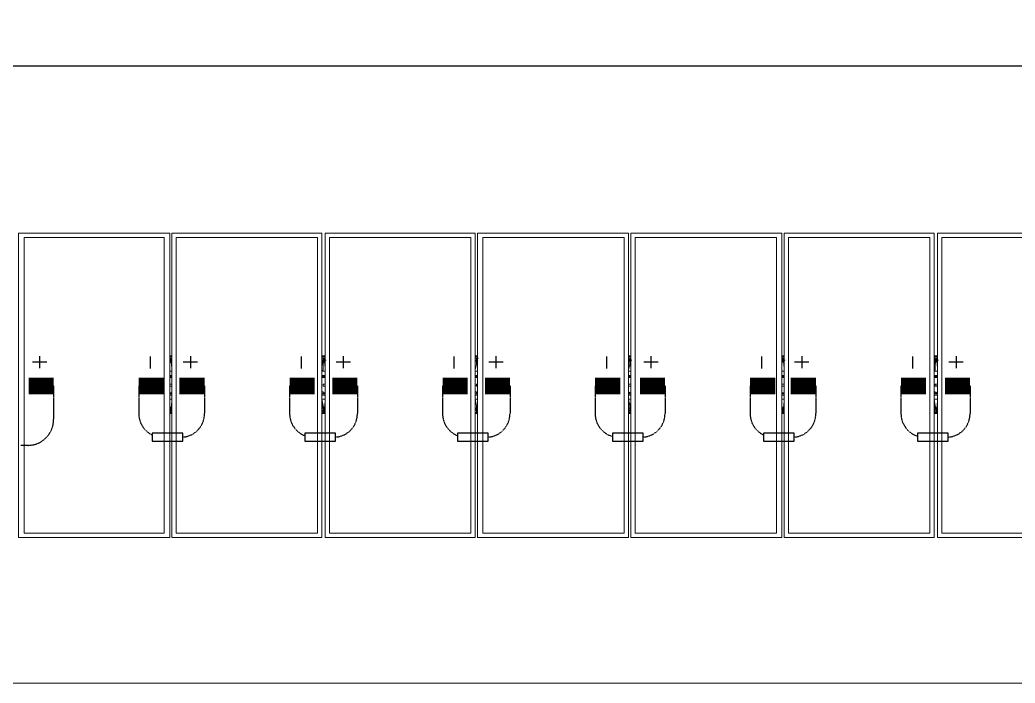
# Model space of a CAD drawing. Header units: feet. Extents: x -327 to 55127, y -2634 to 4121.
# Drawn here: x 905.3 to 1201.2, y 3621.3 to 3818.6 of the extents above; entities that cross this region are included whole.
import ezdxf
from ezdxf.lldxf.tags import DXFTag

# ---------------------------------------------------------------- set-up
doc = ezdxf.new("R2010")
doc.units = ezdxf.units.FT
doc.header["$MEASUREMENT"] = 0
doc.linetypes.add('HIDDEN', pattern=[0.375, 0.25, -0.125])
for name, color, linetype in [('E-DC HARNESS-POS', 10, 'DC HARNESS CABLE'), ('E-HARN-COMP', 8, 'Continuous'), ('E-TRNK-CABL-NEG', 6, 'HIDDEN'), ('E-TRUNK-CABLE-POS', 6, 'HIDDEN'), ('G-ANNO-TEXT', 1, 'Continuous'), ('Polarity-Text', 7, 'Continuous')]:
    doc.layers.add(name, color=color, linetype=linetype)
doc.styles.get("Standard").update_dxf_attribs({"font": 'arial.ttf'})
tags = doc.linetypes.add('DC HARNESS CABLE', pattern='A,0.5,-0.2,["DH",Standard,S=0.1,R=0,X=-0.1,Y=-0.05],-0.2', length=0.9).pattern_tags.tags
tags[6] = DXFTag(74, 10)

# ---------------------------------------------------------------- blocks, each defined once
blk = doc.blocks.new('A$C4742fff2')
at = {"lineweight": 5}
for points in [[(4.1098, 0), (4.3415, 0), (4.3415, 0.4666), (4.1098, 0.4666)], [(4.1182, 0.46), (4.3332, 0.46), (4.3332, 0.0067), (4.1182, 0.0067)], [(4.5748, 0.4666), (4.3448, 0.4666), (4.3448, 0), (4.5748, 0)], [(4.3515, 0.46), (4.5681, 0.46), (4.5681, 0.0067), (4.3515, 0.0067)], [(4.8098, 0.4666), (4.5798, 0.4666), (4.5798, 0), (4.8098, 0)], [(4.5865, 0.46), (4.8031, 0.46), (4.8031, 0.0067), (4.5865, 0.0067)], [(4.8131, 0), (5.0448, 0), (5.0448, 0.4666), (4.8131, 0.4666)], [(4.8215, 0.46), (5.0381, 0.46), (5.0381, 0.0067), (4.8215, 0.0067)], [(5.0481, 0), (5.2798, 0), (5.2798, 0.4666), (5.0481, 0.4666)], [(5.2715, 0.0067), (5.2715, 0.46), (5.0548, 0.46), (5.0548, 0.0067)], [(5.5131, 0.4666), (5.5131, 0), (5.2831, 0), (5.2831, 0.4666)], [(5.5064, 0.46), (5.2898, 0.46), (5.2898, 0.0067), (5.5064, 0.0067)], [(5.7481, 0.4666), (5.5181, 0.4666), (5.5181, 0), (5.7481, 0)], [(5.7414, 0.0067), (5.7414, 0.46), (5.5248, 0.46), (5.5248, 0.0067)], [(4.3432, 0.235), (4.3415, 0.235), (4.3415, 0.2317), (4.3448, 0.2317), (4.3448, 0.2333), (4.3448, 0.235)], [(4.5781, 0.235), (4.5765, 0.235), (4.5765, 0.2317), (4.5798, 0.2317), (4.5798, 0.2333), (4.5798, 0.235)], [(4.8131, 0.235), (4.8115, 0.235), (4.8115, 0.2333), (4.8098, 0.2333), (4.8115, 0.2333), (4.8115, 0.2317), (4.8131, 0.2317), (4.8131, 0.2333)], [(5.0465, 0.235), (5.0448, 0.235), (5.0448, 0.2317), (5.0481, 0.2317), (5.0481, 0.2333), (5.0481, 0.235)], [(5.2815, 0.235), (5.2798, 0.235), (5.2798, 0.2317), (5.2831, 0.2317), (5.2831, 0.2333), (5.2831, 0.235)], [(5.5164, 0.235), (5.5148, 0.235), (5.5148, 0.2317), (5.5164, 0.2317), (5.5181, 0.2333), (5.5181, 0.235)]]:
    blk.add_lwpolyline(points, close=True, dxfattribs=at)
for points in [[(4.1182, 0.46), (4.1182, 0.0067)], [(4.3448, 0.2783), (4.3415, 0.2783)], [(4.3432, 0.255), (4.3415, 0.255), (4.3415, 0.265), (4.3432, 0.275), (4.3432, 0.2733), (4.3415, 0.2733), (4.3415, 0.2717), (4.3415, 0.27)], [(4.5798, 0.2783), (4.5748, 0.2783)], [(4.5765, 0.255), (4.5748, 0.255), (4.5765, 0.2567), (4.5765, 0.265), (4.5781, 0.275)], [(4.5765, 0.27), (4.5765, 0.2717), (4.5765, 0.275), (4.5781, 0.275), (4.5798, 0.275)], [(4.8131, 0.2783), (4.8098, 0.2783)], [(4.8148, 0.275), (4.8131, 0.275), (4.8115, 0.275), (4.8115, 0.2717), (4.8098, 0.27)], [(4.8115, 0.255), (4.8098, 0.255), (4.8098, 0.2567), (4.8115, 0.265), (4.8115, 0.275), (4.8131, 0.275)], [(5.0481, 0.2783), (5.0448, 0.2783)], [(5.0465, 0.255), (5.0448, 0.255), (5.0448, 0.2567), (5.0465, 0.265), (5.0465, 0.275), (5.0481, 0.275), (5.0465, 0.275), (5.0465, 0.2733), (5.0448, 0.2717), (5.0448, 0.27)], [(5.2831, 0.2783), (5.2798, 0.2783)], [(5.2798, 0.27), (5.2798, 0.2733), (5.2815, 0.2733), (5.2815, 0.275), (5.2831, 0.275)], [(5.2815, 0.255), (5.2798, 0.255), (5.2798, 0.265), (5.2815, 0.275)], [(5.5181, 0.2783), (5.5131, 0.2783)], [(5.5148, 0.255), (5.5131, 0.255), (5.5148, 0.2567), (5.5148, 0.265), (5.5164, 0.275)], [(5.5148, 0.27), (5.5148, 0.275), (5.5164, 0.275), (5.5181, 0.275)], [(4.3432, 0.27), (4.3432, 0.2733)], [(4.5781, 0.27), (4.5781, 0.2733)], [(4.8131, 0.27), (4.8131, 0.2733)], [(5.0465, 0.27), (5.0465, 0.2733)], [(5.2815, 0.27), (5.2815, 0.2733)], [(5.5164, 0.27), (5.5164, 0.2733)], [(4.3432, 0.2483), (4.3415, 0.2483), (4.3415, 0.255)], [(4.3448, 0.2483), (4.3415, 0.2483)], [(4.3448, 0.2467), (4.3415, 0.2467), (4.3432, 0.2467)], [(4.3415, 0.2467), (4.3415, 0.245), (4.3448, 0.245)], [(4.5798, 0.2483), (4.5765, 0.2483), (4.5748, 0.2483), (4.5748, 0.255)], [(4.5748, 0.2483), (4.5765, 0.2483)], [(4.5798, 0.2467), (4.5765, 0.2467), (4.5748, 0.2467)], [(4.5798, 0.245), (4.5765, 0.245), (4.5748, 0.245)], [(4.5765, 0.245), (4.5765, 0.2467)], [(4.8115, 0.2483), (4.8098, 0.2483), (4.8098, 0.255)], [(4.8131, 0.2483), (4.8098, 0.2483)], [(4.8131, 0.2467), (4.8098, 0.2467), (4.8115, 0.2467)], [(4.8098, 0.2467), (4.8098, 0.245), (4.8131, 0.245)], [(5.0465, 0.2483), (5.0448, 0.2483), (5.0448, 0.255)], [(5.0481, 0.2483), (5.0448, 0.2483)], [(5.0481, 0.2467), (5.0448, 0.2467), (5.0465, 0.2467)], [(5.0448, 0.2467), (5.0448, 0.245), (5.0481, 0.245)], [(5.2815, 0.2483), (5.2798, 0.2483), (5.2798, 0.255)], [(5.2831, 0.2483), (5.2798, 0.2483)], [(5.2831, 0.2467), (5.2798, 0.2467), (5.2815, 0.2467)], [(5.2798, 0.2467), (5.2798, 0.245), (5.2831, 0.245)], [(5.5148, 0.2483), (5.5131, 0.2483), (5.5131, 0.255)], [(5.5181, 0.2483), (5.5131, 0.2483)], [(5.5181, 0.2467), (5.5131, 0.2467), (5.5148, 0.2467)], [(5.5181, 0.245), (5.5148, 0.245), (5.5131, 0.245), (5.5131, 0.2467)], [(4.3448, 0.2233), (4.3448, 0.2217), (4.3415, 0.2217), (4.3415, 0.2233), (4.3415, 0.22), (4.3415, 0.2183)], [(4.3448, 0.22), (4.3415, 0.22), (4.3432, 0.22)], [(4.3448, 0.2183), (4.3415, 0.2183), (4.3415, 0.2117), (4.3415, 0.2017), (4.3432, 0.195), (4.3432, 0.1933), (4.3448, 0.1933)], [(4.5798, 0.2233), (4.5798, 0.2217), (4.5765, 0.2217), (4.5765, 0.2233), (4.5748, 0.2233)], [(4.5798, 0.1933), (4.5781, 0.1933), (4.5781, 0.195), (4.5765, 0.2017), (4.5748, 0.2117), (4.5748, 0.2183), (4.5748, 0.22), (4.5765, 0.22), (4.5798, 0.22)], [(4.5798, 0.2183), (4.5765, 0.2183), (4.5748, 0.2183)], [(4.5765, 0.22), (4.5765, 0.2233)], [(4.8131, 0.2233), (4.8131, 0.2217), (4.8115, 0.2217), (4.8115, 0.2233), (4.8098, 0.2233), (4.8098, 0.22), (4.8098, 0.2183)], [(4.8131, 0.22), (4.8098, 0.22), (4.8115, 0.22)], [(4.8131, 0.1933), (4.8115, 0.1933), (4.8115, 0.2017), (4.8098, 0.2117), (4.8098, 0.2183), (4.8131, 0.2183)], [(5.0481, 0.2233), (5.0481, 0.2217), (5.0465, 0.2217), (5.0448, 0.2233), (5.0448, 0.22), (5.0448, 0.2183)], [(5.0481, 0.22), (5.0448, 0.22), (5.0465, 0.22)], [(5.0481, 0.2183), (5.0448, 0.2183), (5.0448, 0.2117), (5.0465, 0.2017), (5.0465, 0.1933), (5.0481, 0.1933)], [(5.2831, 0.2233), (5.2831, 0.2217), (5.2798, 0.2217), (5.2798, 0.2233), (5.2798, 0.22), (5.2798, 0.2183)], [(5.2831, 0.22), (5.2798, 0.22), (5.2815, 0.22)], [(5.2831, 0.2183), (5.2798, 0.2183), (5.2798, 0.2117), (5.2798, 0.2017), (5.2815, 0.195), (5.2815, 0.1933), (5.2831, 0.1933)], [(5.5181, 0.2233), (5.5164, 0.2217), (5.5148, 0.2217), (5.5148, 0.2233), (5.5131, 0.2233), (5.5131, 0.22)], [(5.5181, 0.1933), (5.5164, 0.1933), (5.5164, 0.195), (5.5148, 0.2017), (5.5131, 0.2117), (5.5131, 0.2183), (5.5131, 0.22), (5.5181, 0.22)], [(5.5131, 0.2183), (5.5181, 0.2183)], [(4.3415, 0.1983), (4.3415, 0.195), (4.3415, 0.1933), (4.3432, 0.1933), (4.3432, 0.1917), (4.3448, 0.1917)], [(4.5781, 0.1917), (4.5781, 0.1933), (4.5765, 0.1933), (4.5765, 0.195), (4.5765, 0.1983)], [(4.8098, 0.1983), (4.8115, 0.195), (4.8115, 0.1917), (4.8131, 0.1917), (4.8131, 0.1933), (4.8131, 0.1967)], [(5.0448, 0.1983), (5.0448, 0.195), (5.0465, 0.1933), (5.0465, 0.1917), (5.0465, 0.1933), (5.0465, 0.1967)], [(5.2798, 0.1983), (5.2798, 0.1933), (5.2815, 0.1933), (5.2815, 0.1917), (5.2815, 0.1933), (5.2815, 0.1967)], [(5.5148, 0.1983), (5.5148, 0.1933), (5.5164, 0.1933), (5.5164, 0.1917), (5.5164, 0.1933), (5.5164, 0.1967)], [(4.3448, 0.19), (4.3415, 0.19)], [(4.3432, 0.1967), (4.3432, 0.1933), (4.3432, 0.1917)], [(4.5798, 0.19), (4.5748, 0.19)], [(4.5781, 0.1967), (4.5781, 0.1933), (4.5781, 0.1917), (4.5798, 0.1917)], [(4.8131, 0.19), (4.8098, 0.19)], [(5.0481, 0.19), (5.0448, 0.19)], [(5.2831, 0.19), (5.2798, 0.19)], [(5.2815, 0.1917), (5.2831, 0.1917)], [(5.5181, 0.19), (5.5131, 0.19)], [(5.5164, 0.1917), (5.5181, 0.1917)]]:
    blk.add_lwpolyline(points, dxfattribs=at)
at = {"color": 8, "lineweight": 5, "true_color": 0x808080}
for points in [[(4.3448, 0.2767), (4.3415, 0.2767)], [(4.3415, 0.2733), (4.3415, 0.275), (4.3432, 0.275), (4.3448, 0.26)], [(4.5798, 0.2767), (4.5748, 0.2767)], [(4.5748, 0.2733), (4.5748, 0.275), (4.5781, 0.275), (4.5798, 0.26)], [(4.8131, 0.2767), (4.8098, 0.2767)], [(4.8098, 0.2733), (4.8098, 0.275), (4.8115, 0.275)], [(4.8131, 0.275), (4.8131, 0.26)], [(5.0481, 0.2767), (5.0448, 0.2767)], [(5.0448, 0.2733), (5.0448, 0.275), (5.0465, 0.275), (5.0481, 0.26)], [(5.2831, 0.2767), (5.2798, 0.2767)], [(5.2798, 0.2733), (5.2798, 0.275), (5.2815, 0.275), (5.2831, 0.26)], [(5.5181, 0.2767), (5.5131, 0.2767)], [(5.5131, 0.2733), (5.5131, 0.275), (5.5164, 0.275), (5.5181, 0.26)], [(4.3415, 0.2633), (4.3415, 0.2717), (4.3432, 0.2717)], [(4.3415, 0.2667), (4.3415, 0.27), (4.3432, 0.27)], [(4.3432, 0.2733), (4.3432, 0.2733)], [(4.5748, 0.2717), (4.5765, 0.2717), (4.5765, 0.27), (4.5748, 0.2633)], [(4.5748, 0.2667), (4.5748, 0.2683), (4.5765, 0.27), (4.5748, 0.27)], [(4.5781, 0.2733), (4.5781, 0.2733)], [(4.5798, 0.2717), (4.5798, 0.27), (4.5798, 0.2717), (4.5815, 0.2717)], [(4.8098, 0.2717), (4.8115, 0.2717), (4.8098, 0.27), (4.8098, 0.2633)], [(4.8098, 0.2667), (4.8098, 0.27), (4.8115, 0.27)], [(4.8131, 0.2733), (4.8131, 0.2733)], [(4.8148, 0.2717), (4.8148, 0.2717)], [(5.0448, 0.2633), (5.0448, 0.2717), (5.0465, 0.2717)], [(5.0448, 0.2667), (5.0448, 0.27), (5.0465, 0.27)], [(5.0465, 0.2733), (5.0465, 0.2733)], [(5.0481, 0.2717), (5.0481, 0.27), (5.0481, 0.2717), (5.0498, 0.2717)], [(5.2798, 0.2633), (5.2798, 0.2717), (5.2815, 0.2717)], [(5.2798, 0.2667), (5.2798, 0.27), (5.2815, 0.27)], [(5.2815, 0.2733), (5.2815, 0.2733)], [(5.2831, 0.2717), (5.2831, 0.27), (5.2831, 0.2717), (5.2848, 0.2717)], [(5.5131, 0.2717), (5.5148, 0.2717), (5.5148, 0.27), (5.5131, 0.2633)], [(5.5131, 0.27), (5.5148, 0.27), (5.5131, 0.2683), (5.5131, 0.2667)], [(5.5164, 0.2733), (5.5164, 0.2733)], [(5.5181, 0.2717), (5.5181, 0.27), (5.5181, 0.2717), (5.5198, 0.2717)], [(4.3448, 0.255), (4.3415, 0.255)], [(4.5798, 0.255), (4.5748, 0.255)], [(4.8131, 0.255), (4.8098, 0.255)], [(5.0481, 0.255), (5.0448, 0.255)], [(5.2831, 0.255), (5.2798, 0.255)], [(5.5181, 0.255), (5.5131, 0.255)], [(4.3415, 0.2117), (4.3448, 0.2117)], [(4.3415, 0.205), (4.3415, 0.195), (4.3432, 0.195)], [(4.3415, 0.1983), (4.3415, 0.2)], [(4.3448, 0.2083), (4.3432, 0.1933)], [(4.3448, 0.1983), (4.3448, 0.195), (4.3448, 0.1967)], [(4.5748, 0.2117), (4.5798, 0.2117)], [(4.5748, 0.195), (4.5765, 0.195), (4.5765, 0.1967), (4.5748, 0.205)], [(4.5748, 0.1983), (4.5765, 0.1983), (4.5748, 0.1983), (4.5748, 0.2)], [(4.5798, 0.2083), (4.5781, 0.1933)], [(4.5798, 0.1983), (4.5798, 0.195), (4.5798, 0.1967)], [(4.8098, 0.2117), (4.8131, 0.2117)], [(4.8098, 0.195), (4.8115, 0.195), (4.8098, 0.1967), (4.8098, 0.205)], [(4.8115, 0.1983), (4.8098, 0.1983), (4.8098, 0.2)], [(4.8131, 0.2083), (4.8131, 0.1933)], [(4.8131, 0.1967), (4.8131, 0.195), (4.8131, 0.1983)], [(5.0448, 0.2117), (5.0481, 0.2117)], [(5.0448, 0.205), (5.0448, 0.195), (5.0465, 0.195)], [(5.0465, 0.1983), (5.0448, 0.1983), (5.0448, 0.2)], [(5.0481, 0.2083), (5.0465, 0.1933)], [(5.0481, 0.1983), (5.0481, 0.195), (5.0481, 0.1967)], [(5.2798, 0.2117), (5.2831, 0.2117)], [(5.2798, 0.205), (5.2798, 0.195), (5.2815, 0.195)], [(5.2798, 0.1983), (5.2798, 0.2)], [(5.2831, 0.2083), (5.2815, 0.1933)], [(5.2831, 0.1983), (5.2831, 0.195), (5.2831, 0.1967)], [(5.5131, 0.2117), (5.5181, 0.2117)], [(5.5131, 0.195), (5.5148, 0.195), (5.5148, 0.1967), (5.5131, 0.205)], [(5.5131, 0.1983), (5.5148, 0.1983), (5.5131, 0.1983), (5.5131, 0.2)], [(5.5181, 0.2083), (5.5164, 0.1933)], [(5.5181, 0.1983), (5.5181, 0.195), (5.5181, 0.1967)], [(4.3432, 0.1917), (4.3415, 0.1917), (4.3415, 0.1933)], [(4.3448, 0.19), (4.3415, 0.19)], [(4.3432, 0.1933), (4.3432, 0.1933)], [(4.5781, 0.1917), (4.5765, 0.1917), (4.5748, 0.1933)], [(4.5798, 0.19), (4.5748, 0.19)], [(4.5781, 0.1933), (4.5781, 0.1933)], [(4.8115, 0.1917), (4.8098, 0.1917), (4.8098, 0.1933)], [(4.8131, 0.19), (4.8098, 0.19)], [(4.8131, 0.195), (4.8131, 0.195)], [(4.8131, 0.1933), (4.8131, 0.1933)], [(5.0465, 0.1917), (5.0448, 0.1917), (5.0448, 0.1933)], [(5.0481, 0.19), (5.0448, 0.19)], [(5.0465, 0.1933), (5.0465, 0.1933)], [(5.2815, 0.1917), (5.2798, 0.1917), (5.2798, 0.1933)], [(5.2831, 0.19), (5.2798, 0.19)], [(5.2815, 0.1933), (5.2815, 0.1933)], [(5.5164, 0.1917), (5.5148, 0.1917), (5.5131, 0.1933)], [(5.5181, 0.19), (5.5131, 0.19)], [(5.5164, 0.1933), (5.5164, 0.1933)]]:
    blk.add_lwpolyline(points, dxfattribs=at)
for points in [[(4.3448, 0.2717), (4.3448, 0.27)], [(4.8131, 0.2717), (4.8131, 0.27)]]:
    blk.add_lwpolyline(points, close=True, dxfattribs=at)

msp = doc.modelspace()

# ---------------------------------------------------------------- linework, layer by layer
at = {"layer": 'E-DC HARNESS-POS', "ltscale": 0.5}
msp.add_lwpolyline([(125.57, 3621.38), (2048.84, 3621.28)], dxfattribs=at)
at = {"layer": 'E-HARN-COMP', "const_width": 5}
for points in [[(907.84, 3709.71), (915.3, 3709.71)], [(940.6, 3709.71), (948.05, 3709.71)], [(952.71, 3709.71), (960.16, 3709.71)], [(985.46, 3709.71), (992.92, 3709.71)], [(998.18, 3709.71), (1005.63, 3709.71)], [(1030.94, 3709.71), (1038.39, 3709.71)], [(1043.56, 3709.71), (1051.01, 3709.71)], [(1076.31, 3709.71), (1083.77, 3709.71)], [(1089.66, 3709.71), (1097.11, 3709.71)], [(1122.41, 3709.71), (1129.87, 3709.71)], [(1134.51, 3709.71), (1141.96, 3709.71)], [(1167.27, 3709.71), (1174.72, 3709.71)], [(1180.38, 3709.71), (1187.83, 3709.71)]]:
    msp.add_lwpolyline(points, dxfattribs=at)
at = {"layer": 'E-HARN-COMP'}
for points in [[(949.12, 3695.62), (944.56, 3695.62), (944.56, 3693.3), (949.12, 3693.3)], [(949.12, 3693.3), (953.69, 3693.3), (953.69, 3695.62), (949.12, 3695.62)], [(994.6, 3695.62), (990.03, 3695.62), (990.03, 3693.3), (994.6, 3693.3)], [(994.6, 3693.3), (999.16, 3693.3), (999.16, 3695.62), (994.6, 3695.62)], [(1039.97, 3695.62), (1035.41, 3695.62), (1035.41, 3693.3), (1039.97, 3693.3)], [(1039.97, 3693.3), (1044.54, 3693.3), (1044.54, 3695.62), (1039.97, 3695.62)], [(1086.07, 3695.62), (1081.51, 3695.62), (1081.51, 3693.3), (1086.07, 3693.3)], [(1086.07, 3693.3), (1090.64, 3693.3), (1090.64, 3695.62), (1086.07, 3695.62)], [(1130.93, 3695.62), (1126.36, 3695.62), (1126.36, 3693.3), (1130.93, 3693.3)], [(1130.93, 3693.3), (1135.49, 3693.3), (1135.49, 3695.62), (1130.93, 3695.62)], [(1176.8, 3695.62), (1172.23, 3695.62), (1172.23, 3693.3), (1176.8, 3693.3)], [(1176.8, 3693.3), (1181.36, 3693.3), (1181.36, 3695.62), (1176.8, 3695.62)]]:
    msp.add_lwpolyline(points, dxfattribs=at)
at = {"layer": 'E-TRNK-CABL-NEG', "ltscale": 0.1}
for points in [[(940.6, 3709.71), (940.6, 3701.47, 0.28737), (944.56, 3695.15, 0.28737)], [(985.46, 3709.71), (985.46, 3701.47, 0.313117), (990.03, 3694.89, 0.313117)], [(1030.94, 3709.71), (1030.94, 3701.47, 0.30904), (1035.41, 3694.93, 0.30904)], [(1076.31, 3709.71), (1076.31, 3701.47, 0.338726), (1081.5, 3694.69, 0.338726)], [(1122.41, 3709.71), (1122.41, 3701.47, 0.286977), (1126.36, 3695.15, 0.286977)], [(1167.27, 3709.71), (1167.27, 3701.47, 0.338726), (1172.46, 3694.69, 0.338726)]]:
    msp.add_lwpolyline(points, format="xyb", dxfattribs=at)
at = {"layer": 'E-TRUNK-CABLE-POS', "ltscale": 0.1}
for points in [[(915.3, 3709.71), (915.3, 3699.74, -0.404462), (907.81, 3692.01), (905.51, 3692.01)], [(960.16, 3709.71), (960.16, 3701.47, -0.391396), (953.69, 3694.47, -0.391396)], [(1005.63, 3709.71), (1005.63, 3701.47, -0.391396), (999.16, 3694.47, -0.391396)], [(1051.01, 3709.71), (1051.01, 3701.47, -0.391396), (1044.54, 3694.47, -0.391396)], [(1097.11, 3709.71), (1097.11, 3701.47, -0.391396), (1090.64, 3694.47, -0.391396)], [(1141.96, 3709.71), (1141.96, 3701.47, -0.391396), (1135.49, 3694.47, -0.391396)], [(1187.83, 3709.71), (1187.83, 3701.47, -0.391396), (1181.36, 3694.47, -0.391396)]]:
    msp.add_lwpolyline(points, format="xyb", dxfattribs=at)
at = {"layer": 'G-ANNO-TEXT', "flags": 128}
msp.add_lwpolyline([(111.89, 3791.32, -0.401002), (127.88, 3804.97), (674.81, 3804.97, 0.298343), (693.32, 3818.62, 0.298343), (711.82, 3804.97), (1301.75, 3804.97, -0.298343), (1320.26, 3791.32)], format="xyb", dxfattribs=at)
at = {"layer": 'Polarity-Text'}
for p, q in [((911.1, 3718.56), (911.1, 3714.94)), ((944, 3718.49), (944, 3714.87)), ((955.97, 3718.56), (955.97, 3714.94)), ((988.86, 3718.49), (988.86, 3714.87)), ((1001.44, 3718.56), (1001.44, 3714.94)), ((1034.33, 3718.49), (1034.33, 3714.87)), ((1046.82, 3718.56), (1046.82, 3714.94)), ((1079.71, 3718.49), (1079.71, 3714.87)), ((1092.92, 3718.56), (1092.92, 3714.94)), ((1125.81, 3718.49), (1125.81, 3714.87)), ((1137.77, 3718.56), (1137.77, 3714.94)), ((1170.66, 3718.49), (1170.66, 3714.87)), ((1183.64, 3718.56), (1183.64, 3714.94)), ((913.24, 3716.75), (908.97, 3716.75)), ((958.1, 3716.75), (953.83, 3716.75)), ((1003.58, 3716.75), (999.3, 3716.75)), ((1048.95, 3716.75), (1044.68, 3716.75)), ((1095.05, 3716.75), (1090.78, 3716.75)), ((1139.91, 3716.75), (1135.63, 3716.75)), ((1185.78, 3716.75), (1181.5, 3716.75))]:
    msp.add_line(p, q, dxfattribs=at)

# ---------------------------------------------------------------- block references
at = {"xscale": 194.04614304, "yscale": 194.04614304, "zscale": 194.04614304}
msp.add_blockref('A$C4742fff2', (107.36, 3664.64), dxfattribs=at)

doc.saveas('drawing.dxf')
